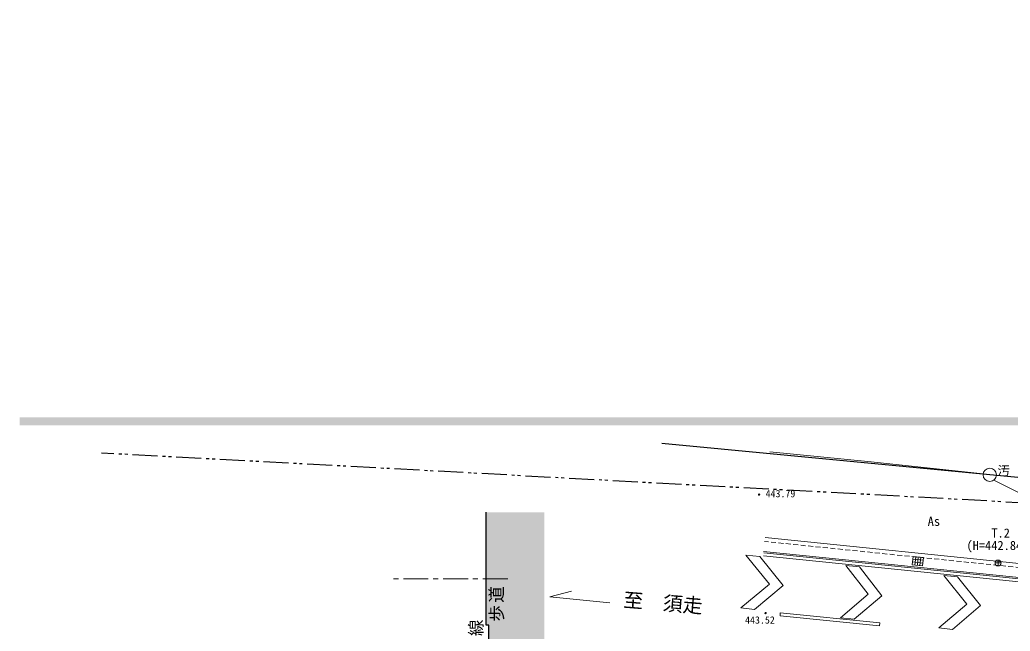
# Model space of a CAD drawing. Units: millimetres at full size; details may follow other scales. Extents: x -95576 to 124839, y -71355 to 87778.
# Drawn here: x -95576 to -45741, y 55885 to 86652 of the extents above; entities that cross this region are included whole.
import ezdxf
from ezdxf.enums import TextEntityAlignment as Align

# ---------------------------------------------------------------- set-up
doc = ezdxf.new("R2010")
doc.units = ezdxf.units.MM
doc.header["$LTSCALE"] = 250
for name, pattern in [('CHAIN1', [8, 5, -1, 1, -1]), ('DOUBLE_CHAIN1', [8.8, 5, -1, 0.6, -0.6, 0.6, -1]), ('USER3', [1.5, 1, -0.5])]:
    doc.linetypes.add(name, pattern=pattern)
for name, color, linetype, lineweight in [('0-1_極細線', 7, 'Continuous', 13), ('0-2_細線', 7, 'Continuous', 13), ('0-3_中線', 7, 'Continuous', 13), ('0-4_太線', 7, 'Continuous', 13), ('0-5_極太線', 7, 'Continuous', 13), ('0-6_0-6___', 7, 'Continuous', 13), ('6-D_文字', 7, 'Continuous', 9), ('9-C_排水管', 51, 'Continuous', 25), ('E-3', 3, 'Continuous', 25), ('E-A', 3, 'DOUBLE_CHAIN1', 25)]:
    doc.layers.add(name, color=color, linetype=linetype, lineweight=lineweight)
doc.layers.add('F-D_F-Dﾚｲﾔ', color=150, linetype='Continuous')
doc.styles.add('ＭＳ ゴシック', font='')
doc.styles.get('ＭＳ ゴシック').set_extended_font_data('MS Gothic')

msp = doc.modelspace()

# ---------------------------------------------------------------- linework, layer by layer
at = {"layer": '0-2_細線'}
for p, q in [((-46503.5, 59317.9), (-46203.5, 59317.9)), ((-46353.5, 59167.9), (-46353.5, 59467.9))]:
    msp.add_line(p, q, dxfattribs=at)
msp.add_circle((-46353.5, 59317.9), 150, dxfattribs=at)
at = {"layer": '0-4_太線'}
for p, q in [((-46559.5, 63491.9), (-44826.2, 62608.6)), ((-41090.8, 58862.3), (-58078.2, 60598.9)), ((-41151.1, 58164.9), (-58149.4, 59902.5)), ((-58144.9, 59827.9), (-41155.9, 58104.9)), ((-58160, 59678.7), (-41167.9, 57955.4)), ((-50138.7, 59316.4), (-50653.5, 59368)), ((-50124.8, 59455.5), (-50639.6, 59507)), ((-50497, 59633.2), (-50538.7, 59216)), ((-50368.3, 59620.3), (-50410, 59203.1)), ((-50239.6, 59607.4), (-50281.3, 59190.3)), ((-57307.9, 56803.7), (-57323, 56654.4)), ((-52320.6, 56148.6), (-57323, 56654.4)), ((-52305.5, 56297.8), (-57307.9, 56803.7)), ((-52320.6, 56148.6), (-52305.5, 56297.8))]:
    msp.add_line(p, q, dxfattribs=at)
at = {"layer": '0-4_太線', "linetype": 'USER3'}
msp.add_line((-41111.1, 58663.4), (-58098.5, 60399.9), dxfattribs=at)
at = {"layer": '0-4_太線'}
msp.add_lwpolyline([(-57832.6, 64906.3), (-52741.9, 64401.1), (-47098.8, 63804.4)], dxfattribs=at)
msp.add_lwpolyline([(-50110.9, 59594.5), (-50625.7, 59646.1), (-50667.4, 59228.9), (-50152.6, 59177.4)], close=True, dxfattribs=at)
msp.add_circle((-46767.5, 63754.5), 335, dxfattribs=at)
at = {"layer": '0-5_極太線'}
for p, q in [((-59038.6, 59708.3), (-58338.3, 59637.3)), ((-54009.9, 59198.1), (-53324, 59128.5)), ((-49082.8, 58695.3), (-48385.3, 58624)), ((-59302.7, 57053.8), (-58603.2, 56983.9)), ((-54275.4, 56551.4), (-53586.7, 56482.6)), ((-49336.3, 56047.6), (-48646.4, 55977))]:
    msp.add_line(p, q, dxfattribs=at)
for points in [[(-59038.6, 59708.3), (-57859.2, 58249.1), (-59302.7, 57053.8)], [(-58338.3, 59637.3), (-57159.7, 58179.1), (-58603.2, 56983.9)], [(-54009.9, 59198.1), (-52883.7, 57742), (-54275.4, 56551.4)], [(-53324, 59128.5), (-52197, 57671.5), (-53586.7, 56482.6)], [(-49082.8, 58695.3), (-47922.6, 57246), (-49336.3, 56047.6)], [(-48385.3, 58624), (-47228.4, 57178.9), (-48646.4, 55977)]]:
    msp.add_lwpolyline(points, dxfattribs=at)
at = {"layer": '0-6_0-6___'}
msp.add_lwpolyline([(-65886.5, 57315), (-68904.1, 57614.9), (-67817, 57896)], dxfattribs=at)
for centre, start, end in [((-58374.3, 62764.1), 0, 180), ((-58374.3, 62764.1), 179.99908, 0.00092), ((-58049, 56797.2), 0, 180), ((-58049, 56797.2), 179.99898, 0.00102)]:
    msp.add_arc(centre, 30, start, end, dxfattribs=at)
at = {"layer": '6-D_文字', "color": 3, "lineweight": 25}
for p, q in [((-72117, 56190.4), (-72117, 61872.3)), ((-71967, 56190.4), (-72117, 56190.4)), ((-71967, 48764.5), (-71967, 56190.4))]:
    msp.add_line(p, q, dxfattribs=at)
at = {"layer": '6-D_文字', "color": 4, "linetype": 'CHAIN1'}
msp.add_line((-71022.4, 58513.3), (-76816.3, 58513.3), dxfattribs=at)
at = {"layer": '6-D_文字', "color": 254}
for points in [[(-72117, 61872.3), (-72117, 56190.4), (-71967, 56190.4)], [(-69187, -46310.5), (-72117, 61872.3), (-71967, 56190.4)]]:
    msp.add_solid(points, dxfattribs=at)
at = {"layer": '9-C_排水管', "color": 254}
for points in [[(-69187, -46310.5), (-69187, 61872.3), (-72117, 61872.3)], [(-69187, -46310.5), (-71967, 56190.4), (-71967, 48764.5)]]:
    msp.add_solid(points, dxfattribs=at)
at = {"layer": 'E-3'}
msp.add_lwpolyline([(-63269.9, 65346.3), (-38685.4, 62991.4), (-31683, 86651.7)], dxfattribs=at)
at = {"layer": 'E-A'}
msp.add_line((-44713.5, 62318.9), (-91457.3, 64848.4), dxfattribs=at)
at = {"layer": 'F-D_F-Dﾚｲﾔ'}
msp.add_solid([(-95576.2, 66242.6), (-95576.2, 66642.6), (99205.9, 66242.6), (99205.9, 66642.6)], dxfattribs=at)

# ---------------------------------------------------------------- texts
at = {"layer": '0-1_極細線', "style": 'ＭＳ ゴシック'}
for s, p in [('汚', (-46382.3, 63599.2)), ('As', (-49892.8, 61048.1))]:
    msp.add_text(s, height=458.2, dxfattribs=at).set_placement(p, align=Align.BOTTOM_LEFT)
msp.add_text('至\u3000須走', height=733.1, rotation=355.389, dxfattribs=at).set_placement((-65251.4, 56891.2), align=Align.BOTTOM_LEFT)
at = {"layer": '0-3_中線', "style": 'ＭＳ ゴシック'}
for s, p in [('T.2', (-46690.7, 60459.6)), ('(H=442.844)', (-47940.7, 59834.6))]:
    msp.add_text(s, height=458.2, dxfattribs=at).set_placement(p, align=Align.BOTTOM_LEFT)
at = {"layer": '0-6_0-6___', "style": 'ＭＳ ゴシック'}
for s, p in [('443.79', (-58049.3, 62514.1)), ('443.52', (-59081.8, 56156.5))]:
    msp.add_text(s, height=366.6, dxfattribs=at).set_placement(p, align=Align.BOTTOM_LEFT)
at = {"layer": '6-D_文字', "char_height": 641.5, "attachment_point": 7, "rotation": 90, "style": 'ＭＳ ゴシック'}
for s, insert in [('\\T1.15;\\W0.95;歩道', (-71193, 56364.6)), ('\\T1.15;\\W0.95;町道原向中日向線', (-72229, 48947.7))]:
    msp.add_mtext(s, dxfattribs=dict(at, insert=insert))

doc.saveas('drawing.dxf')
